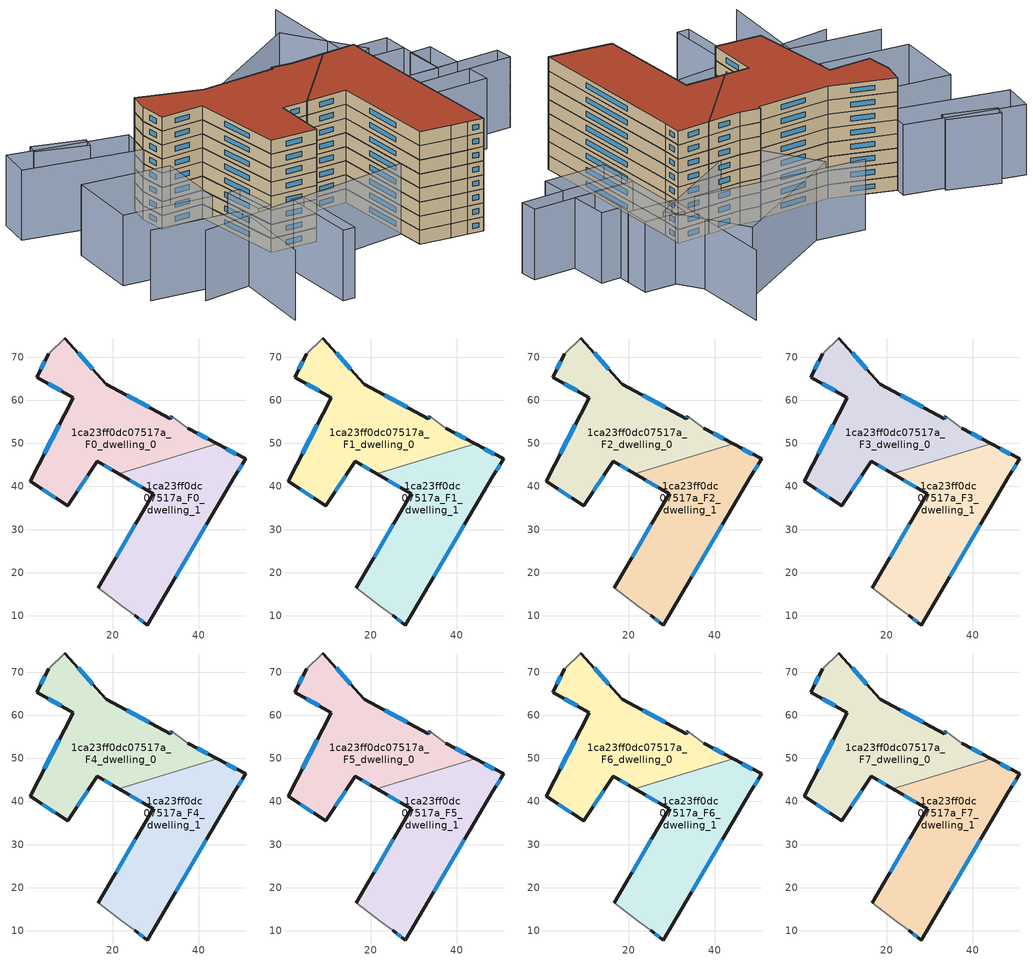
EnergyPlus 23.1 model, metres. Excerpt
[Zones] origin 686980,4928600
1ca23ff0dc07517a_F0_dwelling_0
 floor ground (EU_floor_Construction): 44.25,49.88 37.41,53.47 33.74,56.32 33.38,55.74 18.48,63.78 8.94,74.45 5.21,70.79 2.36,65.39 10.82,60.64 0.91,41.24 9.56,35.48 16.45,45.86 21.4,42.97 z0
 wall outside (EU_wall_Construction): 8.94,74.45 18.48,63.78 33.38,55.74 33.74,56.32 / 37.41,53.47 44.25,49.88 / 21.4,42.97 16.45,45.86 9.56,35.48 0.91,41.24 10.82,60.64 2.36,65.39 5.21,70.79 z0:3
 wall adiabatic (EU_wall_Construction): 5.21,70.79 8.94,74.45 / 33.74,56.32 37.41,53.47 z0:3
 wall to 1ca23ff0dc07517a_F0_dwelling_1 (EU_wall_Construction): 44.25,49.88 21.4,42.97 z0:3
 window (EU_Window_Construction): 3.29,67.14 4.29,69.03 / 12.04,70.98 15.38,67.25 / 23.33,61.16 28.53,58.35 / 33.5,55.93 33.62,56.13 / 39.63,52.3 42.02,51.05 / 19.79,43.91 18.06,44.92 / 14.21,42.48 11.8,38.85 / 6.74,37.35 3.72,39.36 / 4.13,47.55 7.6,54.33 / 8.07,62.18 5.12,63.84 z0.98:2.02
1ca23ff0dc07517a_F0_dwelling_1
 floor ground (EU_floor_Construction): 28.05,7.87 48.28,42.41 50.88,46.4 44.25,49.88 21.4,42.97 29.44,38.27 16.71,16.5 22.19,12.26 25.09,10.09 z0
 wall outside (EU_wall_Construction): 16.71,16.5 29.44,38.27 21.4,42.97 / 44.25,49.88 50.88,46.4 48.28,42.41 28.05,7.87 25.09,10.09 z0:3
 wall adiabatic (EU_wall_Construction): 25.09,10.09 22.19,12.26 16.71,16.5 z0:3
 window (EU_Window_Construction): 20.85,23.58 25.3,31.19 / 26.82,39.8 24.01,41.44 / 46.4,48.75 48.73,47.53 / 50.04,45.1 49.13,43.7 / 41.7,31.17 34.63,19.1 / 27.09,8.59 26.05,9.37 z0.98:2.02
1ca23ff0dc07517a_F1_dwelling_0
 floor to 1ca23ff0dc07517a_F0_dwelling_0 (EU_floor_Construction): 44.25,49.88 37.4,53.47 33.74,56.32 33.38,55.74 18.48,63.78 8.94,74.45 5.21,70.79 2.36,65.39 10.82,60.64 0.9,41.24 9.55,35.48 16.45,45.86 21.4,42.97 z3
 wall outside (EU_wall_Construction): 8.94,74.45 18.48,63.78 33.38,55.74 33.74,56.32 / 37.41,53.47 44.25,49.88 / 21.4,42.97 16.45,45.86 9.56,35.48 0.91,41.24 10.82,60.64 2.36,65.39 5.21,70.79 z3:6
 wall adiabatic (EU_wall_Construction): 5.21,70.79 8.94,74.45 / 33.74,56.32 37.41,53.47 z3:6
 wall to 1ca23ff0dc07517a_F1_dwelling_1 (EU_wall_Construction): 44.25,49.88 21.4,42.97 z3:6
 window (EU_Window_Construction): 3.29,67.14 4.29,69.03 / 12.04,70.98 15.38,67.25 / 23.33,61.16 28.53,58.35 / 33.5,55.93 33.62,56.13 / 39.63,52.3 42.02,51.05 / 19.79,43.91 18.06,44.92 / 14.21,42.48 11.8,38.85 / 6.74,37.35 3.72,39.36 / 4.13,47.55 7.6,54.33 / 8.07,62.18 5.12,63.84 z3.98:5.02
1ca23ff0dc07517a_F1_dwelling_1
 floor to 1ca23ff0dc07517a_F0_dwelling_1 (EU_floor_Construction): 28.04,7.87 48.28,42.41 50.88,46.4 44.25,49.88 21.4,42.97 29.44,38.27 16.71,16.5 22.19,12.26 25.09,10.09 z3
 wall outside (EU_wall_Construction): 16.71,16.5 29.44,38.27 21.4,42.97 / 44.25,49.88 50.88,46.4 48.28,42.41 28.05,7.87 25.09,10.09 z3:6
 wall adiabatic (EU_wall_Construction): 25.09,10.09 22.19,12.26 16.71,16.5 z3:6
 window (EU_Window_Construction): 20.85,23.58 25.3,31.19 / 26.82,39.8 24.01,41.44 / 46.4,48.75 48.73,47.53 / 50.04,45.1 49.13,43.7 / 41.7,31.17 34.63,19.1 / 27.09,8.59 26.05,9.37 z3.98:5.02
1ca23ff0dc07517a_F2_dwelling_0
 floor to 1ca23ff0dc07517a_F1_dwelling_0 (EU_floor_Construction): 44.25,49.88 37.4,53.47 33.74,56.32 33.38,55.74 18.48,63.78 8.94,74.45 5.21,70.79 2.36,65.39 10.82,60.64 0.9,41.24 9.55,35.48 16.45,45.86 21.4,42.97 z6
 wall outside (EU_wall_Construction): 8.94,74.45 18.48,63.78 33.38,55.74 33.74,56.32 / 37.41,53.47 44.25,49.88 / 21.4,42.97 16.45,45.86 9.56,35.48 0.91,41.24 10.82,60.64 2.36,65.39 5.21,70.79 z6:9
 wall adiabatic (EU_wall_Construction): 5.21,70.79 8.94,74.45 / 33.74,56.32 37.41,53.47 z6:9
 wall to 1ca23ff0dc07517a_F2_dwelling_1 (EU_wall_Construction): 44.25,49.88 21.4,42.97 z6:9
 window (EU_Window_Construction): 3.29,67.14 4.29,69.03 / 12.04,70.98 15.38,67.25 / 23.33,61.16 28.53,58.35 / 33.5,55.93 33.62,56.13 / 39.63,52.3 42.02,51.05 / 19.79,43.91 18.06,44.92 / 14.21,42.48 11.8,38.85 / 6.74,37.35 3.72,39.36 / 4.13,47.55 7.6,54.33 / 8.07,62.18 5.12,63.84 z6.98:8.02
1ca23ff0dc07517a_F2_dwelling_1
 floor to 1ca23ff0dc07517a_F1_dwelling_1 (EU_floor_Construction): 28.04,7.87 48.28,42.41 50.88,46.4 44.25,49.88 21.4,42.97 29.44,38.27 16.71,16.5 22.19,12.26 25.09,10.09 z6
 wall outside (EU_wall_Construction): 16.71,16.5 29.44,38.27 21.4,42.97 / 44.25,49.88 50.88,46.4 48.28,42.41 28.05,7.87 25.09,10.09 z6:9
 wall adiabatic (EU_wall_Construction): 25.09,10.09 22.19,12.26 16.71,16.5 z6:9
 window (EU_Window_Construction): 20.85,23.58 25.3,31.19 / 26.82,39.8 24.01,41.44 / 46.4,48.75 48.73,47.53 / 50.04,45.1 49.13,43.7 / 41.7,31.17 34.63,19.1 / 27.09,8.59 26.05,9.37 z6.98:8.02
1ca23ff0dc07517a_F3_dwelling_0
 floor to 1ca23ff0dc07517a_F2_dwelling_0 (EU_floor_Construction): 44.25,49.88 37.4,53.47 33.74,56.32 33.38,55.74 18.48,63.78 8.94,74.45 5.21,70.79 2.36,65.39 10.82,60.64 0.9,41.24 9.55,35.48 16.45,45.86 21.4,42.97 z9
 wall outside (EU_wall_Construction): 8.94,74.45 18.48,63.78 33.38,55.74 33.74,56.32 / 37.41,53.47 44.25,49.88 / 21.4,42.97 16.45,45.86 9.56,35.48 0.91,41.24 10.82,60.64 2.36,65.39 5.21,70.79 z9:12
 wall adiabatic (EU_wall_Construction): 5.21,70.79 8.94,74.45 / 33.74,56.32 37.41,53.47 z9:12
 wall to 1ca23ff0dc07517a_F3_dwelling_1 (EU_wall_Construction): 44.25,49.88 21.4,42.97 z9:12
 window (EU_Window_Construction): 3.29,67.14 4.29,69.03 / 12.04,70.98 15.38,67.25 / 23.33,61.16 28.53,58.35 / 33.5,55.93 33.62,56.13 / 39.63,52.3 42.02,51.05 / 19.79,43.91 18.06,44.92 / 14.21,42.48 11.8,38.85 / 6.74,37.35 3.72,39.36 / 4.13,47.55 7.6,54.33 / 8.07,62.18 5.12,63.84 z9.98:11.02
1ca23ff0dc07517a_F3_dwelling_1
 floor to 1ca23ff0dc07517a_F2_dwelling_1 (EU_floor_Construction): 28.04,7.87 48.28,42.41 50.88,46.4 44.25,49.88 21.4,42.97 29.44,38.27 16.71,16.5 22.19,12.26 25.09,10.09 z9
 wall outside (EU_wall_Construction): 16.71,16.5 29.44,38.27 21.4,42.97 / 44.25,49.88 50.88,46.4 48.28,42.41 28.05,7.87 25.09,10.09 z9:12
 wall adiabatic (EU_wall_Construction): 25.09,10.09 22.19,12.26 16.71,16.5 z9:12
 window (EU_Window_Construction): 20.85,23.58 25.3,31.19 / 26.82,39.8 24.01,41.44 / 46.4,48.75 48.73,47.53 / 50.04,45.1 49.13,43.7 / 41.7,31.17 34.63,19.1 / 27.09,8.59 26.05,9.37 z9.98:11.02
1ca23ff0dc07517a_F4_dwelling_0
 floor to 1ca23ff0dc07517a_F3_dwelling_0 (EU_floor_Construction): 44.25,49.88 37.4,53.47 33.74,56.32 33.38,55.74 18.48,63.78 8.94,74.45 5.21,70.79 2.36,65.39 10.82,60.64 0.9,41.24 9.55,35.48 16.45,45.86 21.4,42.97 z12
 wall outside (EU_wall_Construction): 8.94,74.45 18.48,63.78 33.38,55.74 33.74,56.32 / 37.41,53.47 44.25,49.88 / 21.4,42.97 16.45,45.86 9.56,35.48 0.91,41.24 10.82,60.64 2.36,65.39 5.21,70.79 z12:15
 wall adiabatic (EU_wall_Construction): 5.21,70.79 8.94,74.45 / 33.74,56.32 37.41,53.47 z12:15
 wall to 1ca23ff0dc07517a_F4_dwelling_1 (EU_wall_Construction): 44.25,49.88 21.4,42.97 z12:15
 window (EU_Window_Construction): 3.29,67.14 4.29,69.03 / 12.04,70.98 15.38,67.25 / 23.33,61.16 28.53,58.35 / 33.5,55.93 33.62,56.13 / 39.63,52.3 42.02,51.05 / 19.79,43.91 18.06,44.92 / 14.21,42.48 11.8,38.85 / 6.74,37.35 3.72,39.36 / 4.13,47.55 7.6,54.33 / 8.07,62.18 5.12,63.84 z12.98:14.02
1ca23ff0dc07517a_F4_dwelling_1
 floor to 1ca23ff0dc07517a_F3_dwelling_1 (EU_floor_Construction): 28.04,7.87 48.28,42.41 50.88,46.4 44.25,49.88 21.4,42.97 29.44,38.27 16.71,16.5 22.19,12.26 25.09,10.09 z12
 wall outside (EU_wall_Construction): 16.71,16.5 29.44,38.27 21.4,42.97 / 44.25,49.88 50.88,46.4 48.28,42.41 28.05,7.87 25.09,10.09 z12:15
 wall adiabatic (EU_wall_Construction): 25.09,10.09 22.19,12.26 16.71,16.5 z12:15
 window (EU_Window_Construction): 20.85,23.58 25.3,31.19 / 26.82,39.8 24.01,41.44 / 46.4,48.75 48.73,47.53 / 50.04,45.1 49.13,43.7 / 41.7,31.17 34.63,19.1 / 27.09,8.59 26.05,9.37 z12.98:14.02
1ca23ff0dc07517a_F5_dwelling_0
 floor to 1ca23ff0dc07517a_F4_dwelling_0 (EU_floor_Construction): 44.25,49.88 37.4,53.47 33.74,56.32 33.38,55.74 18.48,63.78 8.94,74.45 5.21,70.79 2.36,65.39 10.82,60.64 0.9,41.24 9.55,35.48 16.45,45.86 21.4,42.97 z15
 wall outside (EU_wall_Construction): 8.94,74.45 18.48,63.78 33.38,55.74 33.74,56.32 / 37.41,53.47 44.25,49.88 / 21.4,42.97 16.45,45.86 9.56,35.48 0.91,41.24 10.82,60.64 2.36,65.39 5.21,70.79 z15:18
 wall adiabatic (EU_wall_Construction): 5.21,70.79 8.94,74.45 / 33.74,56.32 37.41,53.47 z15:18
 wall to 1ca23ff0dc07517a_F5_dwelling_1 (EU_wall_Construction): 44.25,49.88 21.4,42.97 z15:18
 window (EU_Window_Construction): 3.29,67.14 4.29,69.03 / 12.04,70.98 15.38,67.25 / 23.33,61.16 28.53,58.35 / 33.5,55.93 33.62,56.13 / 39.63,52.3 42.02,51.05 / 19.79,43.91 18.06,44.92 / 14.21,42.48 11.8,38.85 / 6.74,37.35 3.72,39.36 / 4.13,47.55 7.6,54.33 / 8.07,62.18 5.12,63.84 z15.98:17.02
1ca23ff0dc07517a_F5_dwelling_1
 floor to 1ca23ff0dc07517a_F4_dwelling_1 (EU_floor_Construction): 28.04,7.87 48.28,42.41 50.88,46.4 44.25,49.88 21.4,42.97 29.44,38.27 16.71,16.5 22.19,12.26 25.09,10.09 z15
 wall outside (EU_wall_Construction): 16.71,16.5 29.44,38.27 21.4,42.97 / 44.25,49.88 50.88,46.4 48.28,42.41 28.05,7.87 25.09,10.09 z15:18
 wall adiabatic (EU_wall_Construction): 25.09,10.09 22.19,12.26 16.71,16.5 z15:18
 window (EU_Window_Construction): 20.85,23.58 25.3,31.19 / 26.82,39.8 24.01,41.44 / 46.4,48.75 48.73,47.53 / 50.04,45.1 49.13,43.7 / 41.7,31.17 34.63,19.1 / 27.09,8.59 26.05,9.37 z15.98:17.02
1ca23ff0dc07517a_F6_dwelling_0
 floor to 1ca23ff0dc07517a_F5_dwelling_0 (EU_floor_Construction): 44.25,49.88 37.4,53.47 33.74,56.32 33.38,55.74 18.48,63.78 8.94,74.45 5.21,70.79 2.36,65.39 10.82,60.64 0.9,41.24 9.55,35.48 16.45,45.86 21.4,42.97 z18
 wall outside (EU_wall_Construction): 8.94,74.45 18.48,63.78 33.38,55.74 33.74,56.32 / 37.41,53.47 44.25,49.88 / 21.4,42.97 16.45,45.86 9.56,35.48 0.91,41.24 10.82,60.64 2.36,65.39 5.21,70.79 z18:21
 wall adiabatic (EU_wall_Construction): 5.21,70.79 8.94,74.45 / 33.74,56.32 37.41,53.47 z18:21
 wall to 1ca23ff0dc07517a_F6_dwelling_1 (EU_wall_Construction): 44.25,49.88 21.4,42.97 z18:21
 window (EU_Window_Construction): 3.29,67.14 4.29,69.03 / 12.04,70.98 15.38,67.25 / 23.33,61.16 28.53,58.35 / 33.5,55.93 33.62,56.13 / 39.63,52.3 42.02,51.05 / 19.79,43.91 18.06,44.92 / 14.21,42.48 11.8,38.85 / 6.74,37.35 3.72,39.36 / 4.13,47.55 7.6,54.33 / 8.07,62.18 5.12,63.84 z18.98:20.02
1ca23ff0dc07517a_F6_dwelling_1
 floor to 1ca23ff0dc07517a_F5_dwelling_1 (EU_floor_Construction): 28.04,7.87 48.28,42.41 50.88,46.4 44.25,49.88 21.4,42.97 29.44,38.27 16.71,16.5 22.19,12.26 25.09,10.09 z18
 wall outside (EU_wall_Construction): 16.71,16.5 29.44,38.27 21.4,42.97 / 44.25,49.88 50.88,46.4 48.28,42.41 28.05,7.87 25.09,10.09 z18:21
 wall adiabatic (EU_wall_Construction): 25.09,10.09 22.19,12.26 16.71,16.5 z18:21
 window (EU_Window_Construction): 20.85,23.58 25.3,31.19 / 26.82,39.8 24.01,41.44 / 46.4,48.75 48.73,47.53 / 50.04,45.1 49.13,43.7 / 41.7,31.17 34.63,19.1 / 27.09,8.59 26.05,9.37 z18.98:20.02
1ca23ff0dc07517a_F7_dwelling_0
 floor to 1ca23ff0dc07517a_F6_dwelling_0 (EU_floor_Construction): 44.25,49.88 37.4,53.47 33.74,56.32 33.38,55.74 18.48,63.78 8.94,74.45 5.21,70.79 2.36,65.39 10.82,60.64 0.9,41.24 9.55,35.48 16.45,45.86 21.4,42.97 z21
 wall outside (EU_wall_Construction): 8.94,74.45 18.48,63.78 33.38,55.74 33.74,56.32 / 37.41,53.47 44.25,49.88 / 21.4,42.97 16.45,45.86 9.56,35.48 0.91,41.24 10.82,60.64 2.36,65.39 5.21,70.79 z21:24
 wall adiabatic (EU_wall_Construction): 5.21,70.79 8.94,74.45 / 33.74,56.32 37.41,53.47 z21:24
 wall to 1ca23ff0dc07517a_F7_dwelling_1 (EU_wall_Construction): 44.25,49.88 21.4,42.97 z21:24
 window (EU_Window_Construction): 3.29,67.14 4.29,69.03 / 12.04,70.98 15.38,67.25 / 23.33,61.16 28.53,58.35 / 33.5,55.93 33.62,56.13 / 39.63,52.3 42.02,51.05 / 19.79,43.91 18.06,44.92 / 14.21,42.48 11.8,38.85 / 6.74,37.35 3.72,39.36 / 4.13,47.55 7.6,54.33 / 8.07,62.18 5.12,63.84 z21.98:23.02
 roof outside (EU_roof_Construction): 33.74,56.32 37.41,53.47 44.25,49.88 21.4,42.97 16.45,45.86 9.56,35.48 0.91,41.24 10.82,60.64 2.36,65.39 5.21,70.79 8.94,74.45 18.48,63.78 33.38,55.74 z24
1ca23ff0dc07517a_F7_dwelling_1
 floor to 1ca23ff0dc07517a_F6_dwelling_1 (EU_floor_Construction): 28.04,7.87 48.28,42.41 50.88,46.4 44.25,49.88 21.4,42.97 29.44,38.27 16.71,16.5 22.19,12.26 25.09,10.09 z21
 wall outside (EU_wall_Construction): 16.71,16.5 29.44,38.27 21.4,42.97 / 44.25,49.88 50.88,46.4 48.28,42.41 28.05,7.87 25.09,10.09 z21:24
 wall adiabatic (EU_wall_Construction): 25.09,10.09 22.19,12.26 16.71,16.5 z21:24
 window (EU_Window_Construction): 20.85,23.58 25.3,31.19 / 26.82,39.8 24.01,41.44 / 46.4,48.75 48.73,47.53 / 50.04,45.1 49.13,43.7 / 41.7,31.17 34.63,19.1 / 27.09,8.59 26.05,9.37 z21.98:23.02
 roof outside (EU_roof_Construction): 50.88,46.4 48.28,42.41 28.05,7.87 25.09,10.09 22.19,12.26 16.71,16.5 29.44,38.27 21.4,42.97 44.25,49.88 z24
shading: -26.12,43.02 31.43,16.83 / 72.32,45.36 63.32,51.04 / 63.32,51.04 79.15,76.09 / -30.56,52.89 -14.38,40.56 / -14.38,40.56 -27.71,23.06 / 60,54.12 29.33,76.77 / 68.28,29.41 65.39,24.33 / 65.39,24.33 53.13,31.31 / 53.13,31.31 56.02,36.39 / 56.02,36.39 68.28,29.41 / -14.86,18.57 -5.18,34.09 / -5.18,34.09 -2.93,32.69 / -2.93,32.69 -12.61,17.17 / -12.61,17.17 -14.86,18.57 / 76.87,24.58 55.98,36.33 / 55.98,36.33 58.04,39.97 / 58.04,39.97 78.92,28.22 / 78.92,28.22 76.87,24.58 / 70.34,32.92 66.19,35.3 / 66.19,35.3 70.74,43.23 / 70.74,43.23 74.89,40.85 / 74.89,40.85 70.34,32.92 / 58.15,39.91 67.49,55.32 / 67.49,55.32 75.44,50.5 / 75.44,50.5 66.1,35.09 / 66.1,35.09 58.15,39.91 / 33.56,70.24 69.13,70.7 / 69.13,70.7 69.38,51.62 / 69.38,51.62 33.81,51.16 / 33.81,51.16 33.56,70.24 / -4.74,45.47 -9.48,36.61 / -9.48,36.61 -12.08,38 / -12.08,38 -7.34,46.86 / -7.34,46.86 -4.74,45.47 / -10.08,48.95 -26.01,60.85 / -26.01,60.85 -15.73,74.62 / -15.73,74.62 0.2,62.72 / 0.2,62.72 -10.08,48.95 / 5.4,70.58 -13.9,88.25 / -13.9,88.25 -8.52,94.12 / -8.52,94.12 10.77,76.46 / 10.77,76.46 5.4,70.58 / 2.92,81.22 -4.69,89.79 / -4.69,89.79 -2.7,91.55 / -2.7,91.55 4.91,82.98 / 4.91,82.98 2.92,81.22 z0:15
[Building]
EU S2 Campaign: North Axis=0; Terrain=City; Solar Distribution=FullExterior
[Site:Location]
Bologna: Latitude=44.5; Longitude=11.25; Time Zone=1; Elevation=37
[SizingPeriod:WeatherFileDays]
AnnualSizingPeriod: Begin Month=1; Begin Day of Month=1; End Month=12; End Day of Month=31; Day of Week for Start Day=Monday; Use Weather File Daylight Saving Period=No; Use Weather File Rain and Snow Indicators=No
[MATERIAL]
EU_InternalMass_Material: Roughness=MediumRough; Thickness=0.1; Conductivity=1; Density=1800; Specific Heat=900; Thermal Absorptance=0.9; Solar Absorptance=0.7; Visible Absorptance=0.7
[MATERIAL:NOMASS] Roughness=MediumRough; Thermal Absorptance=0.9; Solar Absorptance=0.7; Visible Absorptance=0.7
Name | Thermal Resistance
EU_wall_NoMass | 0.905828
EU_roof_NoMass | 0.37593
EU_floor_NoMass | 0.67114
[WINDOWMATERIAL:SIMPLEGLAZINGSYSTEM]
EU_Window_SimpleGlazing: UFactor=4.52486; Solar Heat Gain Coefficient=0.85; Visible Transmittance=0.85
[CONSTRUCTION]
EU_wall_Construction: EU_wall_NoMass
EU_roof_Construction: EU_roof_NoMass
EU_floor_Construction: EU_floor_NoMass
EU_InternalMass_Construction: EU_InternalMass_Material
EU_Window_Construction: EU_Window_SimpleGlazing
[ZONE] Type=1; Multiplier=1; Ceiling Height=autocalculate; Floor Area=autocalculate; Part of Total Floor Area=Yes
Name | Volume
1ca23ff0dc07517a_F0_dwelling_0; 1ca23ff0dc07517a_F1_dwelling_0; 1ca23ff0dc07517a_F2_dwelling_0; 1ca23ff0dc07517a_F3_dwelling_0; 1ca23ff0dc07517a_F4_dwelling_0; 1ca23ff0dc07517a_F5_dwelling_0; 1ca23ff0dc07517a_F6_dwelling_0; 1ca23ff0dc07517a_F7_dwelling_0 | 2006.15
1ca23ff0dc07517a_F0_dwelling_1; 1ca23ff0dc07517a_F1_dwelling_1; 1ca23ff0dc07517a_F2_dwelling_1; 1ca23ff0dc07517a_F3_dwelling_1; 1ca23ff0dc07517a_F4_dwelling_1; 1ca23ff0dc07517a_F5_dwelling_1; 1ca23ff0dc07517a_F6_dwelling_1; 1ca23ff0dc07517a_F7_dwelling_1 | 1920.73
[INTERNALMASS] Construction=EU_InternalMass_Construction
Name | Zone or ZoneList | Surface Area
1ca23ff0dc07517a_F0_dwelling_0_EU_InternalMass | 1ca23ff0dc07517a_F0_dwelling_0 | 668.713
1ca23ff0dc07517a_F0_dwelling_1_EU_InternalMass | 1ca23ff0dc07517a_F0_dwelling_1 | 640.244
1ca23ff0dc07517a_F1_dwelling_0_EU_InternalMass | 1ca23ff0dc07517a_F1_dwelling_0 | 668.713
1ca23ff0dc07517a_F1_dwelling_1_EU_InternalMass | 1ca23ff0dc07517a_F1_dwelling_1 | 640.244
1ca23ff0dc07517a_F2_dwelling_0_EU_InternalMass | 1ca23ff0dc07517a_F2_dwelling_0 | 668.713
1ca23ff0dc07517a_F2_dwelling_1_EU_InternalMass | 1ca23ff0dc07517a_F2_dwelling_1 | 640.244
1ca23ff0dc07517a_F3_dwelling_0_EU_InternalMass | 1ca23ff0dc07517a_F3_dwelling_0 | 668.713
1ca23ff0dc07517a_F3_dwelling_1_EU_InternalMass | 1ca23ff0dc07517a_F3_dwelling_1 | 640.244
1ca23ff0dc07517a_F4_dwelling_0_EU_InternalMass | 1ca23ff0dc07517a_F4_dwelling_0 | 668.713
1ca23ff0dc07517a_F4_dwelling_1_EU_InternalMass | 1ca23ff0dc07517a_F4_dwelling_1 | 640.244
1ca23ff0dc07517a_F5_dwelling_0_EU_InternalMass | 1ca23ff0dc07517a_F5_dwelling_0 | 668.713
1ca23ff0dc07517a_F5_dwelling_1_EU_InternalMass | 1ca23ff0dc07517a_F5_dwelling_1 | 640.244
1ca23ff0dc07517a_F6_dwelling_0_EU_InternalMass | 1ca23ff0dc07517a_F6_dwelling_0 | 668.713
1ca23ff0dc07517a_F6_dwelling_1_EU_InternalMass | 1ca23ff0dc07517a_F6_dwelling_1 | 640.244
1ca23ff0dc07517a_F7_dwelling_0_EU_InternalMass | 1ca23ff0dc07517a_F7_dwelling_0 | 668.713
1ca23ff0dc07517a_F7_dwelling_1_EU_InternalMass | 1ca23ff0dc07517a_F7_dwelling_1 | 640.244
[OTHEREQUIPMENT] Fuel Type=Electricity; Design Level Calculation Method=Watts/Area; Power per Zone Floor Area=1; Fraction Latent=0; Fraction Radiant=0; Fraction Lost=0; Carbon Dioxide Generation Rate=0; EndUse Subcategory=EU_Step8_InternalGains
Name | Zone or ZoneList or Space or SpaceList | Schedule
EU_Step8_InternalGain_1ca23ff0dc07517a_F0_dwelling_0_f000 | 1ca23ff0dc07517a_F0_dwelling_0 | EU_Step8_GainSchedule_1ca23ff0dc07517a_F0_dwelling_0_f000
EU_Step8_InternalGain_1ca23ff0dc07517a_F0_dwelling_1_f000 | 1ca23ff0dc07517a_F0_dwelling_1 | EU_Step8_GainSchedule_1ca23ff0dc07517a_F0_dwelling_1_f000
EU_Step8_InternalGain_1ca23ff0dc07517a_F1_dwelling_0_f000 | 1ca23ff0dc07517a_F1_dwelling_0 | EU_Step8_GainSchedule_1ca23ff0dc07517a_F1_dwelling_0_f000
EU_Step8_InternalGain_1ca23ff0dc07517a_F1_dwelling_1_f000 | 1ca23ff0dc07517a_F1_dwelling_1 | EU_Step8_GainSchedule_1ca23ff0dc07517a_F1_dwelling_1_f000
EU_Step8_InternalGain_1ca23ff0dc07517a_F2_dwelling_0_f000 | 1ca23ff0dc07517a_F2_dwelling_0 | EU_Step8_GainSchedule_1ca23ff0dc07517a_F2_dwelling_0_f000
EU_Step8_InternalGain_1ca23ff0dc07517a_F2_dwelling_1_f000 | 1ca23ff0dc07517a_F2_dwelling_1 | EU_Step8_GainSchedule_1ca23ff0dc07517a_F2_dwelling_1_f000
EU_Step8_InternalGain_1ca23ff0dc07517a_F3_dwelling_0_f000 | 1ca23ff0dc07517a_F3_dwelling_0 | EU_Step8_GainSchedule_1ca23ff0dc07517a_F3_dwelling_0_f000
EU_Step8_InternalGain_1ca23ff0dc07517a_F3_dwelling_1_f000 | 1ca23ff0dc07517a_F3_dwelling_1 | EU_Step8_GainSchedule_1ca23ff0dc07517a_F3_dwelling_1_f000
EU_Step8_InternalGain_1ca23ff0dc07517a_F4_dwelling_0_f000 | 1ca23ff0dc07517a_F4_dwelling_0 | EU_Step8_GainSchedule_1ca23ff0dc07517a_F4_dwelling_0_f000
EU_Step8_InternalGain_1ca23ff0dc07517a_F4_dwelling_1_f000 | 1ca23ff0dc07517a_F4_dwelling_1 | EU_Step8_GainSchedule_1ca23ff0dc07517a_F4_dwelling_1_f000
EU_Step8_InternalGain_1ca23ff0dc07517a_F5_dwelling_0_f000 | 1ca23ff0dc07517a_F5_dwelling_0 | EU_Step8_GainSchedule_1ca23ff0dc07517a_F5_dwelling_0_f000
EU_Step8_InternalGain_1ca23ff0dc07517a_F5_dwelling_1_f000 | 1ca23ff0dc07517a_F5_dwelling_1 | EU_Step8_GainSchedule_1ca23ff0dc07517a_F5_dwelling_1_f000
EU_Step8_InternalGain_1ca23ff0dc07517a_F6_dwelling_0_f000 | 1ca23ff0dc07517a_F6_dwelling_0 | EU_Step8_GainSchedule_1ca23ff0dc07517a_F6_dwelling_0_f000
EU_Step8_InternalGain_1ca23ff0dc07517a_F6_dwelling_1_f000 | 1ca23ff0dc07517a_F6_dwelling_1 | EU_Step8_GainSchedule_1ca23ff0dc07517a_F6_dwelling_1_f000
EU_Step8_InternalGain_1ca23ff0dc07517a_F7_dwelling_0_f000 | 1ca23ff0dc07517a_F7_dwelling_0 | EU_Step8_GainSchedule_1ca23ff0dc07517a_F7_dwelling_0_f000
EU_Step8_InternalGain_1ca23ff0dc07517a_F7_dwelling_1_f000 | 1ca23ff0dc07517a_F7_dwelling_1 | EU_Step8_GainSchedule_1ca23ff0dc07517a_F7_dwelling_1_f000
[ZONEVENTILATION:DESIGNFLOWRATE] Schedule=EU_AlwaysOn; Design Flow Rate Calculation Method=AirChanges/Hour; Air Changes per Hour=0.73129; Ventilation Type=Natural; Fan Pressure Rise=0; Fan Total Efficiency=1; Constant Term Coefficient=1; Temperature Term Coefficient=0; Velocity Term Coefficient=0; Velocity Squared Term Coefficient=0; Minimum Indoor Temperature=-100; Maximum Indoor Temperature=100; Delta Temperature=-100; Minimum Outdoor Temperature=-100; Maximum Outdoor Temperature=100; Maximum Wind Speed=40
Name | Zone or ZoneList or Space or SpaceList
EU_ConstantAir_1ca23ff0dc07517a_F0_dwelling_0 | 1ca23ff0dc07517a_F0_dwelling_0
EU_ConstantAir_1ca23ff0dc07517a_F0_dwelling_1 | 1ca23ff0dc07517a_F0_dwelling_1
EU_ConstantAir_1ca23ff0dc07517a_F1_dwelling_0 | 1ca23ff0dc07517a_F1_dwelling_0
EU_ConstantAir_1ca23ff0dc07517a_F1_dwelling_1 | 1ca23ff0dc07517a_F1_dwelling_1
EU_ConstantAir_1ca23ff0dc07517a_F2_dwelling_0 | 1ca23ff0dc07517a_F2_dwelling_0
EU_ConstantAir_1ca23ff0dc07517a_F2_dwelling_1 | 1ca23ff0dc07517a_F2_dwelling_1
EU_ConstantAir_1ca23ff0dc07517a_F3_dwelling_0 | 1ca23ff0dc07517a_F3_dwelling_0
EU_ConstantAir_1ca23ff0dc07517a_F3_dwelling_1 | 1ca23ff0dc07517a_F3_dwelling_1
EU_ConstantAir_1ca23ff0dc07517a_F4_dwelling_0 | 1ca23ff0dc07517a_F4_dwelling_0
EU_ConstantAir_1ca23ff0dc07517a_F4_dwelling_1 | 1ca23ff0dc07517a_F4_dwelling_1
EU_ConstantAir_1ca23ff0dc07517a_F5_dwelling_0 | 1ca23ff0dc07517a_F5_dwelling_0
EU_ConstantAir_1ca23ff0dc07517a_F5_dwelling_1 | 1ca23ff0dc07517a_F5_dwelling_1
EU_ConstantAir_1ca23ff0dc07517a_F6_dwelling_0 | 1ca23ff0dc07517a_F6_dwelling_0
EU_ConstantAir_1ca23ff0dc07517a_F6_dwelling_1 | 1ca23ff0dc07517a_F6_dwelling_1
EU_ConstantAir_1ca23ff0dc07517a_F7_dwelling_0 | 1ca23ff0dc07517a_F7_dwelling_0
EU_ConstantAir_1ca23ff0dc07517a_F7_dwelling_1 | 1ca23ff0dc07517a_F7_dwelling_1
[HVACTEMPLATE:THERMOSTAT] Constant Heating Setpoint=20; Constant Cooling Setpoint=50
EU_HeatOnly_1ca23ff0dc07517a_F0_dwelling_0; EU_HeatOnly_1ca23ff0dc07517a_F0_dwelling_1; EU_HeatOnly_1ca23ff0dc07517a_F1_dwelling_0; EU_HeatOnly_1ca23ff0dc07517a_F1_dwelling_1; EU_HeatOnly_1ca23ff0dc07517a_F2_dwelling_0; EU_HeatOnly_1ca23ff0dc07517a_F2_dwelling_1; EU_HeatOnly_1ca23ff0dc07517a_F3_dwelling_0; EU_HeatOnly_1ca23ff0dc07517a_F3_dwelling_1; EU_HeatOnly_1ca23ff0dc07517a_F4_dwelling_0; EU_HeatOnly_1ca23ff0dc07517a_F4_dwelling_1; EU_HeatOnly_1ca23ff0dc07517a_F5_dwelling_0; EU_HeatOnly_1ca23ff0dc07517a_F5_dwelling_1; EU_HeatOnly_1ca23ff0dc07517a_F6_dwelling_0; EU_HeatOnly_1ca23ff0dc07517a_F6_dwelling_1; EU_HeatOnly_1ca23ff0dc07517a_F7_dwelling_0; EU_HeatOnly_1ca23ff0dc07517a_F7_dwelling_1
[HVACTEMPLATE:ZONE:IDEALLOADSAIRSYSTEM] System Availability Schedule=EU_AlwaysOn; Maximum Heating Supply Air Temperature=50; Minimum Cooling Supply Air Temperature=13; Maximum Heating Supply Air Humidity Ratio=0.0156; Minimum Cooling Supply Air Humidity Ratio=0.0077; Heating Limit=NoLimit; Cooling Limit=NoLimit; Heating Availability Schedule=EU_AlwaysOn; Cooling Availability Schedule=EU_CoolingOff; Dehumidification Control Type=ConstantSensibleHeatRatio; Cooling Sensible Heat Ratio=0.7; Dehumidification Setpoint=60; Humidification Control Type=None; Humidification Setpoint=30; Outdoor Air Method=None; Outdoor Air Flow Rate per Person=0.00944; Outdoor Air Flow Rate per Zone Floor Area=0; Outdoor Air Flow Rate per Zone=0; Demand Controlled Ventilation Type=None; Outdoor Air Economizer Type=NoEconomizer; Heat Recovery Type=None; Sensible Heat Recovery Effectiveness=0.7; Latent Heat Recovery Effectiveness=0.65
Name | Template Thermostat
1ca23ff0dc07517a_F0_dwelling_0 | EU_HeatOnly_1ca23ff0dc07517a_F0_dwelling_0
1ca23ff0dc07517a_F0_dwelling_1 | EU_HeatOnly_1ca23ff0dc07517a_F0_dwelling_1
1ca23ff0dc07517a_F1_dwelling_0 | EU_HeatOnly_1ca23ff0dc07517a_F1_dwelling_0
1ca23ff0dc07517a_F1_dwelling_1 | EU_HeatOnly_1ca23ff0dc07517a_F1_dwelling_1
1ca23ff0dc07517a_F2_dwelling_0 | EU_HeatOnly_1ca23ff0dc07517a_F2_dwelling_0
1ca23ff0dc07517a_F2_dwelling_1 | EU_HeatOnly_1ca23ff0dc07517a_F2_dwelling_1
1ca23ff0dc07517a_F3_dwelling_0 | EU_HeatOnly_1ca23ff0dc07517a_F3_dwelling_0
1ca23ff0dc07517a_F3_dwelling_1 | EU_HeatOnly_1ca23ff0dc07517a_F3_dwelling_1
1ca23ff0dc07517a_F4_dwelling_0 | EU_HeatOnly_1ca23ff0dc07517a_F4_dwelling_0
1ca23ff0dc07517a_F4_dwelling_1 | EU_HeatOnly_1ca23ff0dc07517a_F4_dwelling_1
1ca23ff0dc07517a_F5_dwelling_0 | EU_HeatOnly_1ca23ff0dc07517a_F5_dwelling_0
1ca23ff0dc07517a_F5_dwelling_1 | EU_HeatOnly_1ca23ff0dc07517a_F5_dwelling_1
1ca23ff0dc07517a_F6_dwelling_0 | EU_HeatOnly_1ca23ff0dc07517a_F6_dwelling_0
1ca23ff0dc07517a_F6_dwelling_1 | EU_HeatOnly_1ca23ff0dc07517a_F6_dwelling_1
1ca23ff0dc07517a_F7_dwelling_0 | EU_HeatOnly_1ca23ff0dc07517a_F7_dwelling_0
1ca23ff0dc07517a_F7_dwelling_1 | EU_HeatOnly_1ca23ff0dc07517a_F7_dwelling_1
[SIZING:ZONE] Zone Cooling Design Supply Air Temperature Input Method=SupplyAirTemperature; Zone Cooling Design Supply Air Temperature=13; Zone Heating Design Supply Air Temperature Input Method=SupplyAirTemperature; Zone Heating Design Supply Air Temperature=50; Zone Cooling Design Supply Air Humidity Ratio=0.008; Zone Heating Design Supply Air Humidity Ratio=0.008; Cooling Design Air Flow Method=DesignDay; Cooling Design Air Flow Rate=0; Cooling Minimum Air Flow per Zone Floor Area=0.000762; Cooling Minimum Air Flow=0; Cooling Minimum Air Flow Fraction=0.2; Heating Design Air Flow Method=DesignDay; Heating Design Air Flow Rate=0; Heating Maximum Air Flow per Zone Floor Area=0.002032; Heating Maximum Air Flow=0.141576; Heating Maximum Air Flow Fraction=0.3; Account for Dedicated Outdoor Air System=No; Dedicated Outdoor Air System Control Strategy=NeutralSupplyAir; Dedicated Outdoor Air Low Setpoint Temperature for Design=autosize; Dedicated Outdoor Air High Setpoint Temperature for Design=autosize; Zone Load Sizing Method=Sensible Load Only No Latent Load; Zone Latent Cooling Design Supply Air Humidity Ratio Input Method=HumidityRatioDifference; Zone Cooling Design Supply Air Humidity Ratio Difference=0.005; Zone Latent Heating Design Supply Air Humidity Ratio Input Method=HumidityRatioDifference; Zone Humidification Design Supply Air Humidity Ratio Difference=0.005
1ca23ff0dc07517a_F0_dwelling_0; 1ca23ff0dc07517a_F0_dwelling_1; 1ca23ff0dc07517a_F1_dwelling_0; 1ca23ff0dc07517a_F1_dwelling_1; 1ca23ff0dc07517a_F2_dwelling_0; 1ca23ff0dc07517a_F2_dwelling_1; 1ca23ff0dc07517a_F3_dwelling_0; 1ca23ff0dc07517a_F3_dwelling_1; 1ca23ff0dc07517a_F4_dwelling_0; 1ca23ff0dc07517a_F4_dwelling_1; 1ca23ff0dc07517a_F5_dwelling_0; 1ca23ff0dc07517a_F5_dwelling_1; 1ca23ff0dc07517a_F6_dwelling_0; 1ca23ff0dc07517a_F6_dwelling_1; 1ca23ff0dc07517a_F7_dwelling_0; 1ca23ff0dc07517a_F7_dwelling_1
[SCHEDULE:CONSTANT]
Name | Hourly Value
EU_AlwaysOn | 1
EU_CoolingOff | 0
[SCHEDULE:FILE] Column Number=1; Rows to Skip at Top=0; Number of Hours of Data=8760; Column Separator=Comma; Interpolate to Timestep=No; Minutes per Item=60; Adjust Schedule for Daylight Savings=Yes
Name | File
EU_Step8_GainSchedule_1ca23ff0dc07517a_F0_dwelling_0_f000 | ../../schedules/1ca23ff0dc07517a/1ca23ff0dc07517a_F0_dwelling_0_f000_gain.csv
EU_Step8_GainSchedule_1ca23ff0dc07517a_F0_dwelling_1_f000 | ../../schedules/1ca23ff0dc07517a/1ca23ff0dc07517a_F0_dwelling_1_f000_gain.csv
EU_Step8_GainSchedule_1ca23ff0dc07517a_F1_dwelling_0_f000 | ../../schedules/1ca23ff0dc07517a/1ca23ff0dc07517a_F1_dwelling_0_f000_gain.csv
EU_Step8_GainSchedule_1ca23ff0dc07517a_F1_dwelling_1_f000 | ../../schedules/1ca23ff0dc07517a/1ca23ff0dc07517a_F1_dwelling_1_f000_gain.csv
EU_Step8_GainSchedule_1ca23ff0dc07517a_F2_dwelling_0_f000 | ../../schedules/1ca23ff0dc07517a/1ca23ff0dc07517a_F2_dwelling_0_f000_gain.csv
EU_Step8_GainSchedule_1ca23ff0dc07517a_F2_dwelling_1_f000 | ../../schedules/1ca23ff0dc07517a/1ca23ff0dc07517a_F2_dwelling_1_f000_gain.csv
EU_Step8_GainSchedule_1ca23ff0dc07517a_F3_dwelling_0_f000 | ../../schedules/1ca23ff0dc07517a/1ca23ff0dc07517a_F3_dwelling_0_f000_gain.csv
EU_Step8_GainSchedule_1ca23ff0dc07517a_F3_dwelling_1_f000 | ../../schedules/1ca23ff0dc07517a/1ca23ff0dc07517a_F3_dwelling_1_f000_gain.csv
EU_Step8_GainSchedule_1ca23ff0dc07517a_F4_dwelling_0_f000 | ../../schedules/1ca23ff0dc07517a/1ca23ff0dc07517a_F4_dwelling_0_f000_gain.csv
EU_Step8_GainSchedule_1ca23ff0dc07517a_F4_dwelling_1_f000 | ../../schedules/1ca23ff0dc07517a/1ca23ff0dc07517a_F4_dwelling_1_f000_gain.csv
EU_Step8_GainSchedule_1ca23ff0dc07517a_F5_dwelling_0_f000 | ../../schedules/1ca23ff0dc07517a/1ca23ff0dc07517a_F5_dwelling_0_f000_gain.csv
EU_Step8_GainSchedule_1ca23ff0dc07517a_F5_dwelling_1_f000 | ../../schedules/1ca23ff0dc07517a/1ca23ff0dc07517a_F5_dwelling_1_f000_gain.csv
EU_Step8_GainSchedule_1ca23ff0dc07517a_F6_dwelling_0_f000 | ../../schedules/1ca23ff0dc07517a/1ca23ff0dc07517a_F6_dwelling_0_f000_gain.csv
EU_Step8_GainSchedule_1ca23ff0dc07517a_F6_dwelling_1_f000 | ../../schedules/1ca23ff0dc07517a/1ca23ff0dc07517a_F6_dwelling_1_f000_gain.csv
EU_Step8_GainSchedule_1ca23ff0dc07517a_F7_dwelling_0_f000 | ../../schedules/1ca23ff0dc07517a/1ca23ff0dc07517a_F7_dwelling_0_f000_gain.csv
EU_Step8_GainSchedule_1ca23ff0dc07517a_F7_dwelling_1_f000 | ../../schedules/1ca23ff0dc07517a/1ca23ff0dc07517a_F7_dwelling_1_f000_gain.csv
